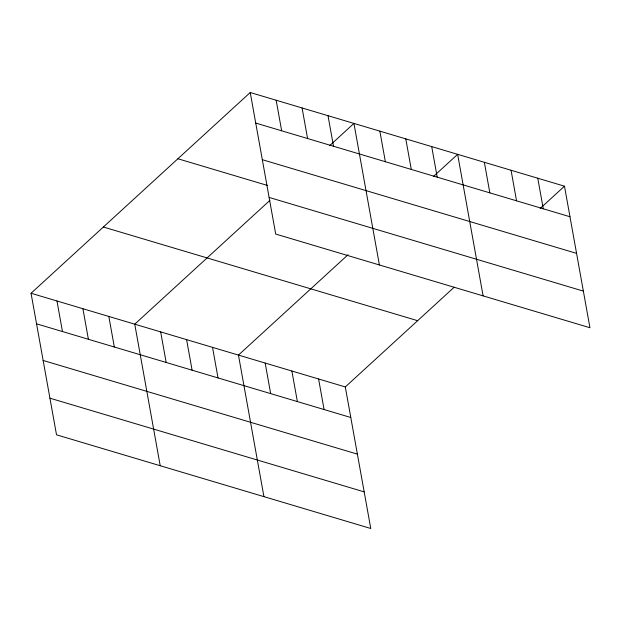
<?xml version="1.0" encoding="UTF-8"?>
<svg xmlns="http://www.w3.org/2000/svg" width="621" height="621" viewBox="0 0 621 621"><rect width="100%" height="100%" fill="white"/><g stroke="black" fill="none" stroke-linecap="round" stroke-linejoin="round"><path stroke-width="0.93" d="M454.199 287.197L345.299 386.945L370.768 528.494L56.519 434.816L31.05 293.259L250.232 92.506L564.481 186.184L589.95 327.741L275.701 234.055L250.232 92.506M269.871 200.412L134.749 324.178L160.218 465.727M329.588 145.718L353.931 123.424L379.4 264.973M348.047 254.711L238.456 355.096L263.925 496.645M433.295 176.628L457.638 154.334L483.107 295.883M540.138 208.485L564.481 186.184M255.728 123.067L569.977 216.745M262.318 159.69L576.567 253.376M177.901 158.759L267.713 185.532M269.11 197.431L583.36 291.109M103.381 227.014L417.63 320.692M31.05 293.259L345.299 386.945M36.546 323.82L350.795 417.506M43.136 360.452L357.385 454.13M49.928 398.185L364.178 491.871M537.77 178.227L543.266 208.788M511.06 170.263L516.556 200.824M484.349 162.298L489.845 192.859M431.711 146.603L437.207 177.164M405.785 138.879L411.281 169.44M379.858 131.147L385.362 161.708M328.004 115.692L333.508 146.253M302.085 107.961L307.581 138.522M276.159 100.237L281.655 130.79M318.589 378.981L324.084 409.542M291.878 371.016L297.374 401.577M265.167 363.06L270.663 393.613M212.529 347.364L218.025 377.925M186.603 339.633L192.106 370.194M160.676 331.909L166.18 362.47M108.83 316.446L114.326 347.007M82.903 308.722L88.399 339.283M56.977 300.991L62.473 331.552"/></g></svg>
